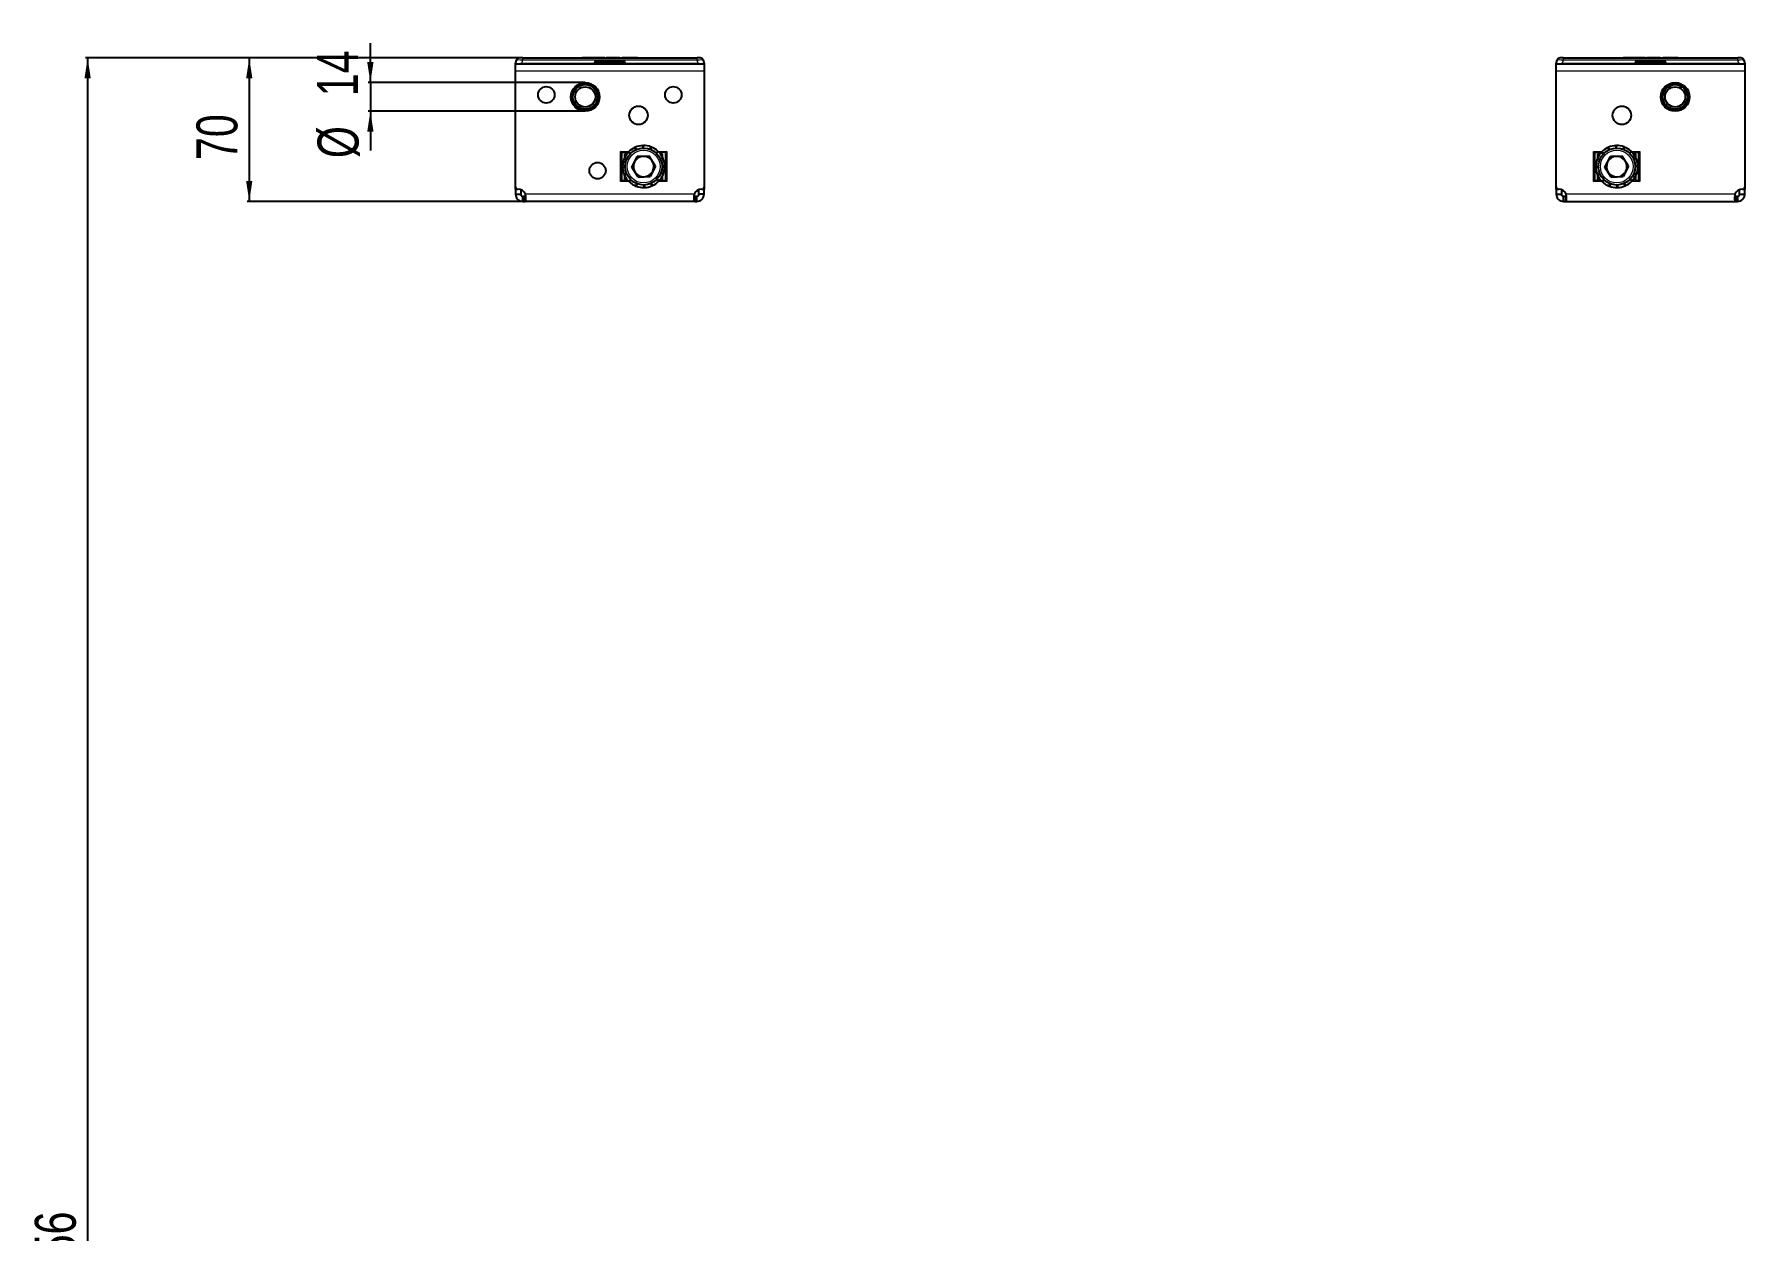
# Model space of a CAD drawing. Header units: millimetres. Extents: x 535 to 4400, y -1571 to 657.
# Drawn here: x 535 to 1370, y -987 to -403 of the extents above; entities that cross this region are included whole.
import ezdxf

# ---------------------------------------------------------------- set-up
doc = ezdxf.new("R2010")
doc.units = ezdxf.units.MM
doc.layers.add('FORMAT', color=7, linetype='Continuous')
doc.styles.add('SLDTEXTSTYLE0', font='TXT', dxfattribs={"width": 0.75})
doc.dimstyles.new('SLDDIMSTYLE0', dxfattribs={"dimtxt": 20, "dimasz": 10, "dimexe": 0, "dimexo": 0.0625, "dimgap": 5, "dimtad": 2, "dimdec": 1, "dimrnd": 1e-09, "dimzin": 12, "dimdsep": 46, "dimtxsty": 'SLDTEXTSTYLE0', "dimsah": 1, "dimcen": 0.09, "dimadec": 0, "dimazin": 3, "dimtfac": 1, "dimtofl": 0, "dimtmove": 0, "dimatfit": 3, "dimfxl": 0, "dimfrac": 2, "dimtolj": 1, "dimtzin": 12, "dimarcsym": 0})
doc.dimstyles.new('SLDDIMSTYLE1', dxfattribs={"dimtxt": 20, "dimasz": 10, "dimexe": 0, "dimexo": 0.0625, "dimgap": 5, "dimtad": 2, "dimdec": 1, "dimrnd": 1e-09, "dimzin": 12, "dimdsep": 46, "dimtxsty": 'SLDTEXTSTYLE0', "dimsah": 1, "dimcen": 0.09, "dimadec": 0, "dimazin": 3, "dimtfac": 1, "dimtmove": 0, "dimatfit": 0, "dimfxl": 0, "dimfrac": 2, "dimtolj": 1, "dimtzin": 12, "dimarcsym": 0})

# ---------------------------------------------------------------- blocks, each defined once
blk = doc.blocks.new('_D_6')
at = {"layer": 'FORMAT'}
for p, q in [((772.3, -414.72), (639.41, -414.72)), ((640.41, -414.72), (640.41, -484.72)), ((774.99, -484.72), (639.41, -484.72))]:
    blk.add_line(p, q, dxfattribs=at)
for points in [[(640.41, -414.72), (638.87, -424.72), (641.94, -424.72)], [(640.41, -484.72), (641.94, -474.72), (638.87, -474.72)]]:
    blk.add_solid(points, dxfattribs=at)
at = {"layer": 'FORMAT', "insert": (614.62, -464.5), "char_height": 20, "attachment_point": 1, "rotation": 90, "style": 'SLDTEXTSTYLE0'}
blk.add_mtext('70', dxfattribs=at)
blk = doc.blocks.new('_D_7')
at = {"layer": 'FORMAT'}
for p, q in [((772.3, -414.72), (560.52, -414.72)), ((561.52, -414.72), (561.52, -1570.72)), ((772.3, -1570.72), (560.52, -1570.72))]:
    blk.add_line(p, q, dxfattribs=at)
for points in [[(561.52, -414.72), (559.98, -424.72), (563.06, -424.72)], [(561.52, -1570.72), (563.06, -1560.72), (559.98, -1560.72)]]:
    blk.add_solid(points, dxfattribs=at)
at = {"layer": 'FORMAT', "insert": (535.74, -1022.28), "char_height": 20, "attachment_point": 1, "rotation": 90, "style": 'SLDTEXTSTYLE0'}
blk.add_mtext('1156', dxfattribs=at)
blk = doc.blocks.new('_D_8')
at = {"layer": 'FORMAT'}
for p, q in [((699.53, -426.72), (699.53, -407.49)), ((804.4, -426.72), (698.53, -426.72)), ((699.53, -426.72), (699.53, -440.72)), ((804.4, -440.72), (698.53, -440.72)), ((699.53, -440.72), (699.53, -459.95))]:
    blk.add_line(p, q, dxfattribs=at)
for points in [[(699.53, -426.72), (701.07, -416.72), (697.99, -416.72)], [(699.53, -440.72), (697.99, -450.72), (701.07, -450.72)]]:
    blk.add_solid(points, dxfattribs=at)
at = {"layer": 'FORMAT', "char_height": 20, "attachment_point": 1, "rotation": 90, "style": 'SLDTEXTSTYLE0'}
for s, insert in [('14', (673.44, -433.42)), ('%%c', (673.75, -463.58))]:
    blk.add_mtext(s, dxfattribs=dict(at, insert=insert))

msp = doc.modelspace()

# ---------------------------------------------------------------- linework, layer by layer
at = {"color": 7, "linetype": 'Continuous', "lineweight": 25}
for p, q in [((770.41, -417.52), (770.86, -415.83)), ((773.76, -414.72), (772.31, -414.72)), ((773.76, -414.72), (859.06, -414.72)), ((802.98, -414.52), (802.98, -414.72)), ((808.64, -414.52), (808.7, -414.52)), ((808.7, -414.52), (808.7, -414.72)), ((808.7, -414.52), (809.83, -414.52)), ((808.91, -417.02), (808.91, -417.52)), ((823.41, -416.52), (809.41, -416.52)), ((809.83, -414.52), (809.83, -414.72)), ((809.83, -414.52), (812.5, -414.52)), ((812.5, -414.52), (812.5, -414.72)), ((812.5, -414.52), (813.99, -414.52)), ((813.99, -414.52), (813.99, -414.72)), ((814.8, -414.5), (814.8, -414.72)), ((818.27, -414.52), (821.09, -414.52)), ((821.09, -414.52), (821.09, -414.72)), ((822.24, -414.52), (822.24, -414.72)), ((822.49, -414.52), (822.49, -414.72)), ((823.73, -414.52), (823.73, -414.72)), ((823.91, -417.52), (823.91, -417.02)), ((824.16, -414.52), (829.41, -414.52)), ((829.84, -414.52), (829.84, -414.72)), ((860.51, -414.72), (859.06, -414.72)), ((861.96, -415.83), (862.41, -417.52)), ((1278.41, -417.52), (1278.86, -415.83)), ((1281.76, -414.72), (1280.31, -414.72)), ((1281.76, -414.72), (1367.06, -414.72)), ((1310.98, -414.52), (1310.98, -414.72)), ((1316.64, -414.52), (1316.7, -414.52)), ((1316.7, -414.52), (1316.7, -414.72)), ((1316.7, -414.52), (1317.83, -414.52)), ((1316.91, -417.02), (1316.91, -417.52)), ((1331.41, -416.52), (1317.41, -416.52)), ((1317.83, -414.52), (1317.83, -414.72)), ((1317.83, -414.52), (1320.5, -414.52)), ((1320.5, -414.52), (1320.5, -414.72)), ((1320.5, -414.52), (1321.99, -414.52)), ((1321.99, -414.52), (1321.99, -414.72)), ((1322.8, -414.5), (1322.8, -414.72)), ((1326.27, -414.52), (1329.09, -414.52)), ((1329.09, -414.52), (1329.09, -414.72)), ((1330.24, -414.52), (1330.24, -414.72)), ((1330.49, -414.52), (1330.49, -414.72)), ((1331.73, -414.52), (1331.73, -414.72)), ((1331.91, -417.52), (1331.91, -417.02)), ((1332.16, -414.52), (1337.41, -414.52)), ((1337.84, -414.52), (1337.84, -414.72)), ((1368.51, -414.72), (1367.06, -414.72)), ((1369.96, -415.83), (1370.41, -417.52)), ((770.41, -417.72), (770.41, -417.52)), ((770.41, -421.22), (770.41, -417.72)), ((862.41, -417.72), (770.41, -417.72)), ((770.41, -477.82), (770.41, -421.22)), ((808.91, -417.52), (773.31, -417.52)), ((808.91, -417.72), (808.91, -417.52)), ((859.51, -417.52), (823.91, -417.52)), ((823.91, -417.72), (823.91, -417.52)), ((862.41, -417.52), (862.41, -417.72)), ((862.41, -417.72), (862.41, -421.22)), ((862.41, -421.22), (862.41, -477.82)), ((1278.41, -417.72), (1278.41, -417.52)), ((1370.41, -417.72), (1278.41, -417.72)), ((1278.41, -421.22), (1278.41, -417.72)), ((1278.41, -477.82), (1278.41, -421.22)), ((1316.91, -417.52), (1281.31, -417.52)), ((1316.91, -417.72), (1316.91, -417.52)), ((1367.51, -417.52), (1331.91, -417.52)), ((1331.91, -417.72), (1331.91, -417.52)), ((1370.41, -417.52), (1370.41, -417.72)), ((1370.41, -417.72), (1370.41, -421.22)), ((1370.41, -421.22), (1370.41, -477.82)), ((829.15, -459.54), (828.63, -458.41)), ((828.86, -458.31), (829.27, -459.49)), ((832.57, -458.73), (832.52, -457.48)), ((832.77, -457.47), (832.7, -458.72)), ((836.04, -459.28), (836.47, -458.11)), ((836.7, -458.2), (836.15, -459.33)), ((1304.15, -459.55), (1303.63, -458.41)), ((1303.86, -458.31), (1304.26, -459.49)), ((1307.57, -458.73), (1307.52, -457.48)), ((1307.77, -457.47), (1307.69, -458.72)), ((1311.03, -459.28), (1311.47, -458.11)), ((1311.7, -458.2), (1311.15, -459.32)), ((821.91, -460.72), (821.56, -460.37)), ((821.91, -460.72), (821.91, -474.72)), ((825.43, -460.72), (821.91, -460.72)), ((822.26, -461.07), (821.91, -460.72)), ((824.47, -464.6), (823.3, -464.16)), ((823.39, -463.93), (824.52, -464.48)), ((823.66, -463.31), (823.66, -461.42)), ((824.83, -461.42), (823.66, -461.42)), ((826.31, -461.6), (825.39, -460.76)), ((825.57, -460.57), (826.4, -461.51)), ((825.91, -460.97), (825.91, -461.24)), ((827.15, -468), (829.79, -462.87)), ((835.55, -462.59), (829.79, -462.87)), ((838.68, -467.44), (835.55, -462.59)), ((838.68, -467.44), (836.04, -472.58)), ((839.03, -461.12), (839.88, -460.2)), ((840.06, -460.37), (839.12, -461.21)), ((843.91, -460.72), (840.4, -460.72)), ((842.16, -461.42), (841, -461.42)), ((841.09, -463.96), (842.23, -463.44)), ((842.33, -463.67), (841.14, -464.08)), ((841.91, -467.38), (843.16, -467.33)), ((843.16, -467.58), (841.91, -467.5)), ((842.16, -463.31), (842.16, -461.42)), ((844.26, -460.37), (843.91, -460.72)), ((843.91, -460.72), (843.91, -474.72)), ((1296.56, -460.37), (1296.91, -460.72)), ((1296.91, -460.72), (1300.43, -460.72)), ((1296.91, -474.72), (1296.91, -460.72)), ((1296.91, -460.72), (1297.26, -461.07)), ((1299.47, -464.6), (1298.3, -464.17)), ((1298.39, -463.93), (1299.52, -464.48)), ((1298.66, -463.31), (1298.66, -461.42)), ((1299.83, -461.42), (1298.66, -461.42)), ((1301.31, -461.61), (1300.39, -460.76)), ((1300.56, -460.58), (1301.39, -461.52)), ((1300.91, -460.97), (1300.91, -461.24)), ((1302.14, -467.97), (1304.82, -462.85)), ((1310.58, -462.6), (1304.82, -462.85)), ((1313.68, -467.48), (1310.58, -462.6)), ((1313.68, -467.48), (1311.01, -472.59)), ((1314.03, -461.12), (1314.88, -460.2)), ((1315.06, -460.37), (1314.12, -461.2)), ((1318.91, -460.72), (1315.4, -460.72)), ((1317.16, -461.42), (1316, -461.42)), ((1316.09, -463.96), (1317.22, -463.44)), ((1317.33, -463.66), (1316.14, -464.07)), ((1316.91, -467.37), (1318.15, -467.33)), ((1318.16, -467.58), (1316.91, -467.5)), ((1317.16, -463.31), (1317.16, -461.42)), ((1318.56, -461.07), (1318.91, -460.72)), ((1318.91, -460.72), (1319.26, -460.37)), ((1318.91, -474.72), (1318.91, -460.72)), ((821.91, -474.72), (821.56, -475.07)), ((822.26, -474.37), (821.91, -474.72)), ((821.91, -474.72), (825.43, -474.72)), ((822.66, -467.86), (823.92, -467.94)), ((823.92, -468.06), (822.67, -468.11)), ((823.5, -471.77), (824.68, -471.37)), ((824.73, -471.48), (823.6, -472)), ((823.66, -474.02), (823.66, -472.14)), ((823.66, -474.02), (824.83, -474.02)), ((825.76, -475.07), (826.7, -474.24)), ((826.8, -474.32), (825.95, -475.24)), ((830.27, -472.86), (827.15, -468)), ((830.27, -472.86), (836.04, -472.58)), ((836.67, -475.9), (837.19, -477.04)), ((840.26, -474.87), (839.43, -473.93)), ((839.51, -473.84), (840.43, -474.69)), ((839.91, -474.47), (839.91, -474.21)), ((843.91, -474.72), (840.4, -474.72)), ((841, -474.02), (842.16, -474.02)), ((842.44, -471.51), (841.31, -470.96)), ((841.35, -470.85), (842.52, -471.28)), ((842.16, -474.02), (842.16, -472.14)), ((843.91, -474.72), (843.56, -474.37)), ((844.26, -475.07), (843.91, -474.72)), ((1296.56, -475.07), (1296.91, -474.72)), ((1296.91, -474.72), (1297.26, -474.37)), ((1300.43, -474.72), (1296.91, -474.72)), ((1297.66, -467.87), (1298.92, -467.94)), ((1298.92, -468.07), (1297.67, -468.12)), ((1298.5, -471.78), (1299.68, -471.37)), ((1299.74, -471.48), (1298.6, -472.01)), ((1298.66, -474.02), (1298.66, -472.14)), ((1298.66, -474.02), (1299.83, -474.02)), ((1300.77, -475.07), (1301.71, -474.24)), ((1301.8, -474.33), (1300.95, -475.24)), ((1305.24, -472.84), (1302.14, -467.97)), ((1305.24, -472.84), (1311.01, -472.59)), ((1311.67, -475.9), (1312.2, -477.03)), ((1315.26, -474.87), (1314.43, -473.93)), ((1314.52, -473.84), (1315.43, -474.68)), ((1314.91, -474.47), (1314.91, -474.2)), ((1315.4, -474.72), (1318.91, -474.72)), ((1316, -474.02), (1317.16, -474.02)), ((1317.44, -471.51), (1316.31, -470.96)), ((1316.35, -470.84), (1317.53, -471.28)), ((1317.16, -474.02), (1317.16, -472.14)), ((1318.56, -474.37), (1318.91, -474.72)), ((1318.91, -474.72), (1319.26, -475.07)), ((770.41, -478.72), (770.41, -477.82)), ((770.41, -478.72), (770.41, -481.22)), ((770.41, -481.22), (772.91, -481.22)), ((772.91, -478.94), (772.91, -481.22)), ((773.91, -484.72), (773.91, -482.22)), ((773.91, -482.22), (775, -482.22)), ((775, -484.72), (775, -482.22)), ((829.12, -477.24), (829.67, -476.12)), ((829.79, -476.16), (829.35, -477.33)), ((833.05, -477.97), (833.13, -476.72)), ((833.26, -476.72), (833.3, -477.96)), ((836.96, -477.14), (836.56, -475.95)), ((857.83, -484.72), (857.83, -482.22)), ((857.83, -482.22), (858.91, -482.22)), ((858.91, -484.72), (858.91, -482.22)), ((859.91, -481.22), (859.91, -478.94)), ((862.41, -481.22), (859.91, -481.22)), ((862.41, -477.82), (862.41, -478.72)), ((862.41, -481.22), (862.41, -478.72)), ((1278.41, -478.72), (1278.41, -477.82)), ((1278.41, -478.72), (1278.41, -481.22)), ((1278.41, -481.22), (1280.91, -481.22)), ((1280.91, -478.94), (1280.91, -481.22)), ((1281.91, -484.72), (1281.91, -482.22)), ((1281.91, -482.22), (1283, -482.22)), ((1283, -484.72), (1283, -482.22)), ((1304.13, -477.25), (1304.67, -476.12)), ((1304.79, -476.16), (1304.36, -477.34)), ((1308.06, -477.97), (1308.13, -476.72)), ((1308.26, -476.71), (1308.31, -477.96)), ((1311.97, -477.13), (1311.56, -475.95)), ((1365.83, -482.22), (1365.83, -484.72)), ((1365.83, -482.22), (1366.91, -482.22)), ((1366.91, -482.22), (1366.91, -484.72)), ((1367.91, -481.22), (1367.91, -478.94)), ((1367.91, -481.22), (1370.41, -481.22)), ((1370.41, -477.82), (1370.41, -478.72)), ((1370.41, -481.22), (1370.41, -478.72)), ((773.91, -484.72), (775, -484.72)), ((857.83, -484.72), (775, -484.72)), ((857.83, -484.72), (858.91, -484.72)), ((1281.91, -484.72), (1283, -484.72)), ((1283, -484.72), (1365.83, -484.72)), ((1365.83, -484.72), (1366.91, -484.72))]:
    msp.add_line(p, q, dxfattribs=at)
at = {"color": 8, "linetype": 'Continuous', "lineweight": 18}
for p, q in [((773.76, -415.83), (773.31, -417.52)), ((773.76, -414.72), (773.76, -415.83)), ((859.06, -415.83), (773.76, -415.83)), ((805.1, -414.52), (805.1, -414.72)), ((809.41, -417.02), (808.91, -417.02)), ((809.41, -417.02), (809.41, -416.52)), ((809.41, -417.02), (809.41, -417.72)), ((823.41, -417.02), (809.41, -417.02)), ((815.9, -414.52), (815.9, -414.72)), ((818.27, -414.52), (818.27, -414.72)), ((823.41, -417.02), (823.41, -416.52)), ((823.41, -417.02), (823.91, -417.02)), ((823.41, -417.72), (823.41, -417.02)), ((824.16, -414.52), (824.16, -414.72)), ((829.41, -414.52), (829.41, -414.72)), ((859.06, -415.83), (859.06, -414.72)), ((859.51, -417.52), (859.06, -415.83)), ((1281.76, -415.83), (1281.31, -417.52)), ((1281.76, -414.72), (1281.76, -415.83)), ((1367.06, -415.83), (1281.76, -415.83)), ((1313.1, -414.52), (1313.1, -414.72)), ((1317.41, -417.02), (1316.91, -417.02)), ((1317.41, -417.02), (1317.41, -416.52)), ((1317.41, -417.02), (1317.41, -417.72)), ((1331.41, -417.02), (1317.41, -417.02)), ((1323.9, -414.52), (1323.9, -414.72)), ((1326.27, -414.52), (1326.27, -414.72)), ((1331.41, -417.02), (1331.41, -416.52)), ((1331.41, -417.02), (1331.91, -417.02)), ((1331.41, -417.72), (1331.41, -417.02)), ((1332.16, -414.52), (1332.16, -414.72)), ((1337.41, -414.52), (1337.41, -414.72)), ((1367.06, -415.83), (1367.06, -414.72)), ((1367.51, -417.52), (1367.06, -415.83)), ((862.41, -421.22), (770.41, -421.22)), ((1370.41, -421.22), (1278.41, -421.22)), ((821.56, -475.07), (821.56, -460.37)), ((821.56, -460.37), (825.77, -460.37)), ((825.11, -461.07), (822.26, -461.07)), ((822.26, -461.07), (822.26, -474.37)), ((839.72, -460.37), (844.26, -460.37)), ((843.56, -474.37), (843.56, -460.72)), ((844.26, -460.37), (844.26, -475.07)), ((1296.56, -475.07), (1296.56, -460.37)), ((1296.56, -460.37), (1300.77, -460.37)), ((1300.11, -461.07), (1297.26, -461.07)), ((1297.26, -461.07), (1297.26, -474.37)), ((1314.72, -460.37), (1315.06, -460.37)), ((1315.06, -460.37), (1319.26, -460.37)), ((1318.56, -461.07), (1315.71, -461.07)), ((1318.56, -474.37), (1318.56, -461.07)), ((1319.26, -460.37), (1319.26, -475.07)), ((826.1, -475.07), (821.56, -475.07)), ((822.26, -474.37), (825.11, -474.37)), ((844.26, -475.07), (840.06, -475.07)), ((840.71, -474.37), (843.56, -474.37)), ((1300.77, -475.07), (1296.56, -475.07)), ((1297.26, -474.37), (1300.11, -474.37)), ((1301.11, -475.07), (1300.77, -475.07)), ((1319.26, -475.07), (1315.06, -475.07)), ((1315.71, -474.37), (1318.56, -474.37)), ((770.97, -478.72), (770.41, -478.72)), ((857.58, -481.22), (775.24, -481.22)), ((862.41, -478.72), (861.85, -478.72)), ((1278.97, -478.72), (1278.41, -478.72)), ((1365.58, -481.22), (1283.24, -481.22)), ((1370.41, -478.72), (1369.85, -478.72))]:
    msp.add_line(p, q, dxfattribs=at)
at = {"color": 7, "linetype": 'Continuous', "lineweight": 25}
for centre, radius in [((785.41, -432.72), 4), ((804.41, -433.72), 7), ((804.41, -433.72), 6.5), ((804.41, -433.72), 6), ((804.41, -433.72), 4.93), ((847.41, -432.72), 4), ((1336.41, -433.72), 7), ((1336.41, -433.72), 6.5), ((1336.41, -433.72), 6), ((1336.41, -433.72), 4.93), ((830.41, -442.72), 4.5), ((1310.41, -442.72), 4.5), ((832.91, -467.72), 9), ((1307.91, -467.72), 9), ((810.41, -469.72), 4)]:
    msp.add_circle(centre, radius, dxfattribs=at)
at = {"color": 8, "linetype": 'Continuous', "lineweight": 18}
for centre, radius in [((804.41, -433.72), 6.25), ((1336.41, -433.72), 6.25), ((832.91, -467.72), 8), ((1307.91, -467.72), 8)]:
    msp.add_circle(centre, radius, dxfattribs=at)
at = {"color": 7, "linetype": 'Continuous', "lineweight": 25}
for centre, radius, start, end in [((772.31, -416.22), 1.5, 90, 165), ((809.41, -417.02), 0.5, 90, 180), ((823.41, -417.02), 0.5, 0, 90), ((860.51, -416.22), 1.5, 15, 90), ((1280.31, -416.22), 1.5, 90, 165), ((1317.41, -417.02), 0.5, 90, 180), ((1331.41, -417.02), 0.5, 0, 90), ((1368.51, -416.22), 1.5, 15, 90), ((832.91, -467.72), 10.25, 114.68282, 135.78692), ((832.91, -467.72), 10.25, 92.18282, 113.28692), ((832.91, -467.72), 10.25, 69.68282, 90.78692), ((832.91, -467.72), 10.25, 47.18282, 68.28692), ((1307.91, -467.72), 10.25, 114.71037, 135.81447), ((1307.91, -467.72), 10.25, 92.21037, 113.31447), ((1307.91, -467.72), 10.25, 69.71037, 90.81447), ((1307.91, -467.72), 10.25, 47.21037, 68.31447), ((832.91, -467.72), 10.25, 159.68282, 180.78692), ((832.91, -467.72), 10.25, 137.18282, 158.28692), ((832.91, -467.72), 5, 152.78777, 212.78777), ((832.91, -467.72), 5, 92.78777, 152.78777), ((832.91, -467.72), 5, 32.78777, 92.78777), ((832.91, -467.72), 5, 332.78777, 32.78777), ((832.91, -467.72), 10.25, 24.68282, 45.78692), ((832.91, -467.72), 10.25, 2.18282, 23.28692), ((832.91, -467.72), 10.25, 339.68282, 0.78692), ((1307.91, -467.72), 10.25, 159.71037, 180.81447), ((1307.91, -467.72), 10.25, 137.21037, 158.31447), ((1307.91, -467.72), 5, 152.43345, 212.43345), ((1307.91, -467.72), 5, 92.43345, 152.43345), ((1307.91, -467.72), 5, 32.43345, 92.43345), ((1307.91, -467.72), 5, 332.43345, 32.43345), ((1307.91, -467.72), 10.25, 24.71037, 45.81447), ((1307.91, -467.72), 10.25, 2.21037, 23.31447), ((1307.91, -467.72), 10.25, 339.71037, 0.81447), ((832.91, -467.72), 10.25, 182.18282, 203.28692), ((832.91, -467.72), 10.25, 204.68282, 225.78692), ((832.91, -467.72), 10.25, 227.18282, 248.28692), ((832.91, -467.72), 5, 212.78777, 272.78777), ((832.91, -467.72), 5, 272.78777, 332.78777), ((832.91, -467.72), 10.25, 294.68282, 315.78692), ((832.91, -467.72), 10.25, 317.18282, 338.28692), ((1307.91, -467.72), 10.25, 182.21037, 203.31447), ((1307.91, -467.72), 10.25, 204.71037, 225.81447), ((1307.91, -467.72), 10.25, 227.21037, 248.31447), ((1307.91, -467.72), 5, 212.43345, 272.43345), ((1307.91, -467.72), 5, 272.43345, 332.43345), ((1307.91, -467.72), 10.25, 294.71037, 315.81447), ((1307.91, -467.72), 10.25, 317.21037, 338.31447), ((771.41, -477.82), 1, 180, 276.37937), ((771.91, -482.29), 3.5, 17.82529, 96.37937), ((832.91, -467.72), 10.25, 249.68282, 270.78692), ((832.91, -467.72), 10.25, 272.18282, 293.28692), ((860.91, -482.29), 3.5, 83.62063, 162.17471), ((861.41, -477.82), 1, 263.62063, 0), ((1279.41, -477.82), 1, 180, 276.37937), ((1279.91, -482.29), 3.5, 17.82529, 96.37937), ((1307.91, -467.72), 10.25, 249.71037, 270.81447), ((1307.91, -467.72), 10.25, 272.21037, 293.31447), ((1368.91, -482.29), 3.5, 83.62063, 162.17471), ((1369.41, -477.82), 1, 263.62063, 0)]:
    msp.add_arc(centre, radius, start, end, dxfattribs=at)
at = {"color": 8, "linetype": 'Continuous', "lineweight": 18}
for centre, major_axis, start_param, end_param in [((773.87, -416.22), (3, -0.38), 1.621093, 3.124852), ((858.96, -416.22), (3, 0.38), 0.016741, 1.520499), ((1281.87, -416.22), (3, -0.38), 1.621093, 3.124852), ((1366.96, -416.22), (3, 0.38), 0.016741, 1.520499)]:
    msp.add_ellipse(centre, major_axis=major_axis, ratio=0.123038, start_param=start_param, end_param=end_param, dxfattribs=at)
at = {"color": 7, "linetype": 'Continuous', "lineweight": 25}
for centre, major_axis, start_param, end_param in [((770.41, -429.11), (3.1, 11.57), 0.067037, 0.253072), ((862.41, -429.11), (-3.1, 11.57), 6.030113, 6.216148), ((1278.41, -429.11), (3.1, 11.57), 0.067037, 0.253072), ((1370.41, -429.11), (-3.1, 11.57), 6.030113, 6.216148)]:
    msp.add_ellipse(centre, major_axis=major_axis, ratio=0.250563, start_param=start_param, end_param=end_param, dxfattribs=at)
for points, knots in [([(802.98, -414.52), (803.35, -414.52), (804.04, -414.52), (804.76, -414.52), (805.1, -414.52)], [0, 0, 0, 0, 0.5368, 1, 1, 1, 1]), ([(805.1, -414.52), (805.6, -414.52), (806.53, -414.52), (807.72, -414.52), (808.45, -414.52), (808.63, -414.52), (808.64, -414.52)], [0, 0, 0, 0, 0.381983, 0.713352, 0.984017, 1, 1, 1, 1]), ([(814.82, -414.52), (814.81, -414.52), (814.78, -414.52), (814.94, -414.52), (815.31, -414.52), (815.69, -414.52), (815.9, -414.52)], [0, 0, 0, 0, 0.061615, 0.333035, 0.637399, 1, 1, 1, 1]), ([(815.9, -414.52), (816.06, -414.52), (816.42, -414.52), (817.22, -414.52), (817.85, -414.52), (818.27, -414.52)], [0, 0, 0, 0, 0.216742, 0.489643, 1, 1, 1, 1]), ([(822.49, -414.52), (822.54, -414.52), (822.65, -414.52), (822.95, -414.52), (823.24, -414.52), (823.44, -414.52), (823.51, -414.52)], [0, 0, 0, 0, 0.255277, 0.538303, 0.854078, 1, 1, 1, 1]), ([(822.67, -414.52), (822.78, -414.52), (823.02, -414.52), (823.33, -414.52), (823.5, -414.52), (823.51, -414.52)], [0, 0, 0, 0, 0.466249, 0.997338, 1, 1, 1, 1]), ([(823.73, -414.52), (823.73, -414.52), (823.75, -414.52), (823.87, -414.52), (824.01, -414.52), (824.11, -414.52), (824.16, -414.52)], [0, 0, 0, 0, 0.2852483, 0.5605631, 0.7771515, 1, 1, 1, 1]), ([(829.41, -414.52), (829.47, -414.52), (829.6, -414.52), (829.74, -414.52), (829.82, -414.52), (829.83, -414.52), (829.84, -414.52)], [0, 0, 0, 0, 0.2813032, 0.555629, 0.7738783, 1, 1, 1, 1]), ([(1310.98, -414.52), (1311.35, -414.52), (1312.04, -414.52), (1312.76, -414.52), (1313.1, -414.52)], [0, 0, 0, 0, 0.5368, 1, 1, 1, 1]), ([(1313.1, -414.52), (1313.6, -414.52), (1314.53, -414.52), (1315.72, -414.52), (1316.45, -414.52), (1316.63, -414.52), (1316.64, -414.52)], [0, 0, 0, 0, 0.381983, 0.713352, 0.984017, 1, 1, 1, 1]), ([(1322.82, -414.52), (1322.81, -414.52), (1322.78, -414.52), (1322.94, -414.52), (1323.31, -414.52), (1323.69, -414.52), (1323.9, -414.52)], [0, 0, 0, 0, 0.061615, 0.333035, 0.637399, 1, 1, 1, 1]), ([(1323.9, -414.52), (1324.06, -414.52), (1324.42, -414.52), (1325.22, -414.52), (1325.85, -414.52), (1326.27, -414.52)], [0, 0, 0, 0, 0.216742, 0.489643, 1, 1, 1, 1]), ([(1330.49, -414.52), (1330.54, -414.52), (1330.65, -414.52), (1330.95, -414.52), (1331.24, -414.52), (1331.44, -414.52), (1331.51, -414.52)], [0, 0, 0, 0, 0.255277, 0.538303, 0.854078, 1, 1, 1, 1]), ([(1330.67, -414.52), (1330.78, -414.52), (1331.02, -414.52), (1331.33, -414.52), (1331.5, -414.52), (1331.51, -414.52)], [0, 0, 0, 0, 0.466249, 0.997338, 1, 1, 1, 1]), ([(1331.73, -414.52), (1331.73, -414.52), (1331.75, -414.52), (1331.87, -414.52), (1332.01, -414.52), (1332.11, -414.52), (1332.16, -414.52)], [0, 0, 0, 0, 0.2852483, 0.5605631, 0.7771515, 1, 1, 1, 1]), ([(1337.41, -414.52), (1337.47, -414.52), (1337.6, -414.52), (1337.74, -414.52), (1337.82, -414.52), (1337.83, -414.52), (1337.84, -414.52)], [0, 0, 0, 0, 0.281303, 0.555629, 0.773878, 1, 1, 1, 1]), ([(828.63, -458.41), (828.67, -458.39), (828.73, -458.36), (828.8, -458.33), (828.84, -458.31), (828.86, -458.31)], [0, 0, 0, 0, 0.4999808, 0.7499881, 1, 1, 1, 1]), ([(832.52, -457.48), (832.56, -457.48), (832.63, -457.48), (832.71, -457.47), (832.75, -457.47), (832.77, -457.47)], [0, 0, 0, 0, 0.499981, 0.749988, 1, 1, 1, 1]), ([(836.47, -458.11), (836.51, -458.12), (836.57, -458.15), (836.65, -458.18), (836.69, -458.19), (836.7, -458.2)], [0, 0, 0, 0, 0.499981, 0.749988, 1, 1, 1, 1]), ([(1303.63, -458.41), (1303.67, -458.39), (1303.72, -458.37), (1303.8, -458.33), (1303.84, -458.32), (1303.86, -458.31)], [0, 0, 0, 0, 0.499981, 0.749988, 1, 1, 1, 1]), ([(1307.52, -457.48), (1307.56, -457.48), (1307.62, -457.48), (1307.7, -457.47), (1307.75, -457.47), (1307.77, -457.47)], [0, 0, 0, 0, 0.499981, 0.749988, 1, 1, 1, 1]), ([(1311.47, -458.11), (1311.51, -458.12), (1311.56, -458.14), (1311.64, -458.17), (1311.68, -458.19), (1311.7, -458.2)], [0, 0, 0, 0, 0.499981, 0.749988, 1, 1, 1, 1]), ([(823.3, -464.16), (823.31, -464.12), (823.34, -464.07), (823.37, -463.99), (823.38, -463.95), (823.39, -463.93)], [0, 0, 0, 0, 0.4999808, 0.7499881, 1, 1, 1, 1]), ([(825.39, -460.76), (825.42, -460.72), (825.46, -460.68), (825.52, -460.62), (825.55, -460.59), (825.57, -460.57)], [0, 0, 0, 0, 0.4999808, 0.7499881, 1, 1, 1, 1]), ([(839.88, -460.2), (839.91, -460.23), (839.96, -460.27), (840.02, -460.33), (840.05, -460.36), (840.06, -460.37)], [0, 0, 0, 0, 0.499981, 0.749988, 1, 1, 1, 1]), ([(842.23, -463.44), (842.24, -463.48), (842.27, -463.54), (842.3, -463.61), (842.32, -463.65), (842.33, -463.67)], [0, 0, 0, 0, 0.499981, 0.749988, 1, 1, 1, 1]), ([(843.16, -467.33), (843.16, -467.37), (843.16, -467.44), (843.16, -467.52), (843.16, -467.56), (843.16, -467.58)], [0, 0, 0, 0, 0.499981, 0.749988, 1, 1, 1, 1]), ([(1298.3, -464.17), (1298.31, -464.13), (1298.33, -464.07), (1298.37, -463.99), (1298.38, -463.95), (1298.39, -463.93)], [0, 0, 0, 0, 0.499981, 0.749988, 1, 1, 1, 1]), ([(1300.39, -460.76), (1300.42, -460.73), (1300.46, -460.68), (1300.52, -460.62), (1300.55, -460.59), (1300.56, -460.58)], [0, 0, 0, 0, 0.499981, 0.749988, 1, 1, 1, 1]), ([(1314.88, -460.2), (1314.91, -460.23), (1314.95, -460.27), (1315.01, -460.33), (1315.04, -460.36), (1315.06, -460.37)], [0, 0, 0, 0, 0.499981, 0.749988, 1, 1, 1, 1]), ([(1317.22, -463.44), (1317.24, -463.47), (1317.27, -463.53), (1317.3, -463.61), (1317.32, -463.65), (1317.33, -463.66)], [0, 0, 0, 0, 0.499981, 0.749988, 1, 1, 1, 1]), ([(1318.15, -467.33), (1318.16, -467.37), (1318.16, -467.43), (1318.16, -467.51), (1318.16, -467.56), (1318.16, -467.58)], [0, 0, 0, 0, 0.499981, 0.749988, 1, 1, 1, 1]), ([(822.67, -468.11), (822.67, -468.07), (822.67, -468.01), (822.66, -467.92), (822.66, -467.88), (822.66, -467.86)], [0, 0, 0, 0, 0.499981, 0.749988, 1, 1, 1, 1]), ([(823.6, -472), (823.58, -471.96), (823.56, -471.91), (823.52, -471.83), (823.51, -471.79), (823.5, -471.77)], [0, 0, 0, 0, 0.499981, 0.749988, 1, 1, 1, 1]), ([(825.95, -475.24), (825.92, -475.21), (825.87, -475.17), (825.81, -475.11), (825.78, -475.08), (825.76, -475.07)], [0, 0, 0, 0, 0.499981, 0.749988, 1, 1, 1, 1]), ([(840.43, -474.69), (840.4, -474.72), (840.36, -474.76), (840.3, -474.82), (840.27, -474.85), (840.26, -474.87)], [0, 0, 0, 0, 0.499981, 0.749988, 1, 1, 1, 1]), ([(842.52, -471.28), (842.51, -471.32), (842.49, -471.38), (842.46, -471.46), (842.44, -471.49), (842.44, -471.51)], [0, 0, 0, 0, 0.499981, 0.749988, 1, 1, 1, 1]), ([(1297.67, -468.12), (1297.67, -468.08), (1297.67, -468.01), (1297.66, -467.93), (1297.66, -467.89), (1297.66, -467.87)], [0, 0, 0, 0, 0.499981, 0.749988, 1, 1, 1, 1]), ([(1298.6, -472.01), (1298.58, -471.97), (1298.56, -471.91), (1298.52, -471.84), (1298.51, -471.8), (1298.5, -471.78)], [0, 0, 0, 0, 0.4999808, 0.7499881, 1, 1, 1, 1]), ([(1300.95, -475.24), (1300.92, -475.22), (1300.87, -475.17), (1300.81, -475.12), (1300.78, -475.09), (1300.77, -475.07)], [0, 0, 0, 0, 0.4999808, 0.7499881, 1, 1, 1, 1]), ([(1315.43, -474.68), (1315.41, -474.71), (1315.36, -474.76), (1315.31, -474.82), (1315.28, -474.85), (1315.26, -474.87)], [0, 0, 0, 0, 0.4999808, 0.7499881, 1, 1, 1, 1]), ([(1317.53, -471.28), (1317.51, -471.31), (1317.49, -471.37), (1317.46, -471.45), (1317.44, -471.49), (1317.44, -471.51)], [0, 0, 0, 0, 0.499981, 0.749988, 1, 1, 1, 1]), ([(770.41, -481.22), (770.44, -481.54), (770.48, -482.13), (770.88, -483.07), (771.6, -483.94), (772.69, -484.6), (773.5, -484.68), (773.91, -484.72)], [0, 0, 0, 0, 0.1708405, 0.3192172, 0.5481031, 0.7678223, 1, 1, 1, 1]), ([(772.91, -481.22), (772.92, -481.31), (772.93, -481.48), (773.03, -481.7), (773.14, -481.87), (773.27, -482), (773.41, -482.09), (773.64, -482.2), (773.8, -482.21), (773.91, -482.22)], [0, 0, 0, 0, 0.1543587, 0.2872828, 0.4004353, 0.4965437, 0.6043139, 0.7231511, 1, 1, 1, 1]), ([(775, -484.72), (775.05, -484.7), (775.15, -484.67), (775.3, -484.39), (775.4, -483.93), (775.42, -483.3), (775.4, -482.68), (775.34, -481.98), (775.28, -481.48), (775.24, -481.22)], [0, 0, 0, 0, 0.144067, 0.271276, 0.474907, 0.597997, 0.726338, 0.860245, 1, 1, 1, 1]), ([(829.35, -477.33), (829.31, -477.32), (829.26, -477.3), (829.18, -477.27), (829.14, -477.25), (829.12, -477.24)], [0, 0, 0, 0, 0.499981, 0.749988, 1, 1, 1, 1]), ([(833.3, -477.96), (833.26, -477.97), (833.2, -477.97), (833.12, -477.97), (833.07, -477.97), (833.05, -477.97)], [0, 0, 0, 0, 0.499981, 0.749988, 1, 1, 1, 1]), ([(837.19, -477.04), (837.16, -477.05), (837.1, -477.08), (837.02, -477.11), (836.98, -477.13), (836.96, -477.14)], [0, 0, 0, 0, 0.499981, 0.749988, 1, 1, 1, 1]), ([(857.58, -481.22), (857.55, -481.52), (857.49, -482.07), (857.43, -482.97), (857.4, -483.85), (857.54, -484.58), (857.73, -484.67), (857.83, -484.72)], [0, 0, 0, 0, 0.16069, 0.301312, 0.521951, 0.753573, 1, 1, 1, 1]), ([(858.91, -482.22), (859.04, -482.21), (859.25, -482.19), (859.52, -482.03), (859.7, -481.85), (859.82, -481.67), (859.9, -481.45), (859.91, -481.3), (859.91, -481.22)], [0, 0, 0, 0, 0.296302, 0.497469, 0.6154973, 0.73607, 0.8631142, 1, 1, 1, 1]), ([(858.91, -484.72), (859.37, -484.67), (860.17, -484.58), (861.08, -484.01), (861.67, -483.41), (862.08, -482.78), (862.36, -482.04), (862.39, -481.5), (862.41, -481.22)], [0, 0, 0, 0, 0.2541487, 0.4482127, 0.5749082, 0.7088724, 0.8504677, 1, 1, 1, 1]), ([(1278.41, -481.22), (1278.44, -481.54), (1278.48, -482.13), (1278.88, -483.07), (1279.6, -483.94), (1280.69, -484.6), (1281.5, -484.68), (1281.91, -484.72)], [0, 0, 0, 0, 0.17084, 0.319217, 0.548103, 0.767822, 1, 1, 1, 1]), ([(1280.91, -481.22), (1280.92, -481.31), (1280.93, -481.48), (1281.03, -481.7), (1281.14, -481.87), (1281.27, -482), (1281.41, -482.09), (1281.64, -482.2), (1281.8, -482.21), (1281.91, -482.22)], [0, 0, 0, 0, 0.154359, 0.287283, 0.400435, 0.496544, 0.604314, 0.723151, 1, 1, 1, 1]), ([(1283, -484.72), (1283.05, -484.7), (1283.15, -484.67), (1283.3, -484.39), (1283.4, -483.93), (1283.42, -483.3), (1283.4, -482.68), (1283.34, -481.98), (1283.28, -481.48), (1283.24, -481.22)], [0, 0, 0, 0, 0.144067, 0.271276, 0.474907, 0.597997, 0.726338, 0.860245, 1, 1, 1, 1]), ([(1304.36, -477.34), (1304.32, -477.32), (1304.26, -477.3), (1304.18, -477.27), (1304.14, -477.25), (1304.13, -477.25)], [0, 0, 0, 0, 0.499981, 0.749988, 1, 1, 1, 1]), ([(1308.31, -477.96), (1308.27, -477.97), (1308.2, -477.97), (1308.12, -477.97), (1308.08, -477.97), (1308.06, -477.97)], [0, 0, 0, 0, 0.499981, 0.749988, 1, 1, 1, 1]), ([(1312.2, -477.03), (1312.16, -477.05), (1312.1, -477.08), (1312.03, -477.11), (1311.99, -477.13), (1311.97, -477.13)], [0, 0, 0, 0, 0.499981, 0.749988, 1, 1, 1, 1]), ([(1365.58, -481.22), (1365.55, -481.52), (1365.49, -482.07), (1365.43, -482.97), (1365.4, -483.85), (1365.54, -484.58), (1365.73, -484.67), (1365.83, -484.72)], [0, 0, 0, 0, 0.16069, 0.301312, 0.521951, 0.753573, 1, 1, 1, 1]), ([(1366.91, -482.22), (1367.04, -482.21), (1367.25, -482.19), (1367.52, -482.03), (1367.7, -481.85), (1367.82, -481.67), (1367.9, -481.45), (1367.91, -481.3), (1367.91, -481.22)], [0, 0, 0, 0, 0.296302, 0.497469, 0.615497, 0.73607, 0.863114, 1, 1, 1, 1]), ([(1366.91, -484.72), (1367.37, -484.67), (1368.17, -484.58), (1369.08, -484.01), (1369.67, -483.41), (1370.08, -482.78), (1370.36, -482.04), (1370.39, -481.5), (1370.41, -481.22)], [0, 0, 0, 0, 0.254149, 0.448213, 0.574908, 0.708872, 0.850468, 1, 1, 1, 1])]:
    msp.add_open_spline(points, degree=3, knots=knots, dxfattribs=at)
at = {"color": 8, "linetype": 'Continuous', "lineweight": 18}
for points, knots in [([(825.91, -460.97), (825.91, -460.97), (825.91, -460.97), (825.89, -460.98), (825.85, -461), (825.8, -461.02), (825.74, -461.04), (825.66, -461.06), (825.6, -461.07), (825.56, -461.07)], [0, 0, 0, 0, 0.114765, 0.239215, 0.374136, 0.520145, 0.663765, 0.791408, 1, 1, 1, 1]), ([(1300.56, -461.07), (1300.6, -461.07), (1300.66, -461.06), (1300.74, -461.04), (1300.8, -461.02), (1300.85, -461), (1300.89, -460.98), (1300.91, -460.97), (1300.91, -460.97), (1300.91, -460.97)], [0, 0, 0, 0, 0.208592, 0.336235, 0.479855, 0.625864, 0.760785, 0.885235, 1, 1, 1, 1]), ([(840.26, -474.37), (840.22, -474.37), (840.16, -474.38), (840.08, -474.4), (840.02, -474.42), (839.97, -474.44), (839.94, -474.46), (839.92, -474.47), (839.91, -474.47), (839.91, -474.47)], [0, 0, 0, 0, 0.208592, 0.336235, 0.479855, 0.625864, 0.760785, 0.885235, 1, 1, 1, 1]), ([(1314.91, -474.47), (1314.91, -474.47), (1314.92, -474.47), (1314.94, -474.46), (1314.97, -474.44), (1315.02, -474.42), (1315.08, -474.4), (1315.16, -474.38), (1315.22, -474.37), (1315.26, -474.37)], [0, 0, 0, 0, 0.114765, 0.239215, 0.374136, 0.520145, 0.663765, 0.791408, 1, 1, 1, 1])]:
    msp.add_open_spline(points, degree=3, knots=knots, dxfattribs=at)

# ---------------------------------------------------------------- dimensions: what is measured, and where the dimension line sits
at = {"layer": 'FORMAT'}
dim = msp.add_linear_dim(base=(699.53, -440.72), p1=(804.41, -426.72), p2=(804.41, -440.72), angle=90, text='%%c<>', dimstyle='SLDDIMSTYLE1', dxfattribs=at)
dim.commit()
dim.dimension.update_dxf_attribs({"geometry": '_D_8', "text_midpoint": (699.53, -433.72), "dimtype": 160})
for base, p2, picture, middle in [((561.52, -1570.72), (772.31, -1570.72), '_D_7', (561.52, -992.72)), ((640.41, -484.72), (775, -484.72), '_D_6', (640.41, -449.72))]:
    dim = msp.add_linear_dim(base=base, p1=(772.31, -414.72), p2=p2, angle=90, dimstyle='SLDDIMSTYLE0', dxfattribs=at)
    dim.commit()
    dim.dimension.update_dxf_attribs({"geometry": picture, "text_midpoint": middle, "dimtype": 160})

doc.saveas('drawing.dxf')
